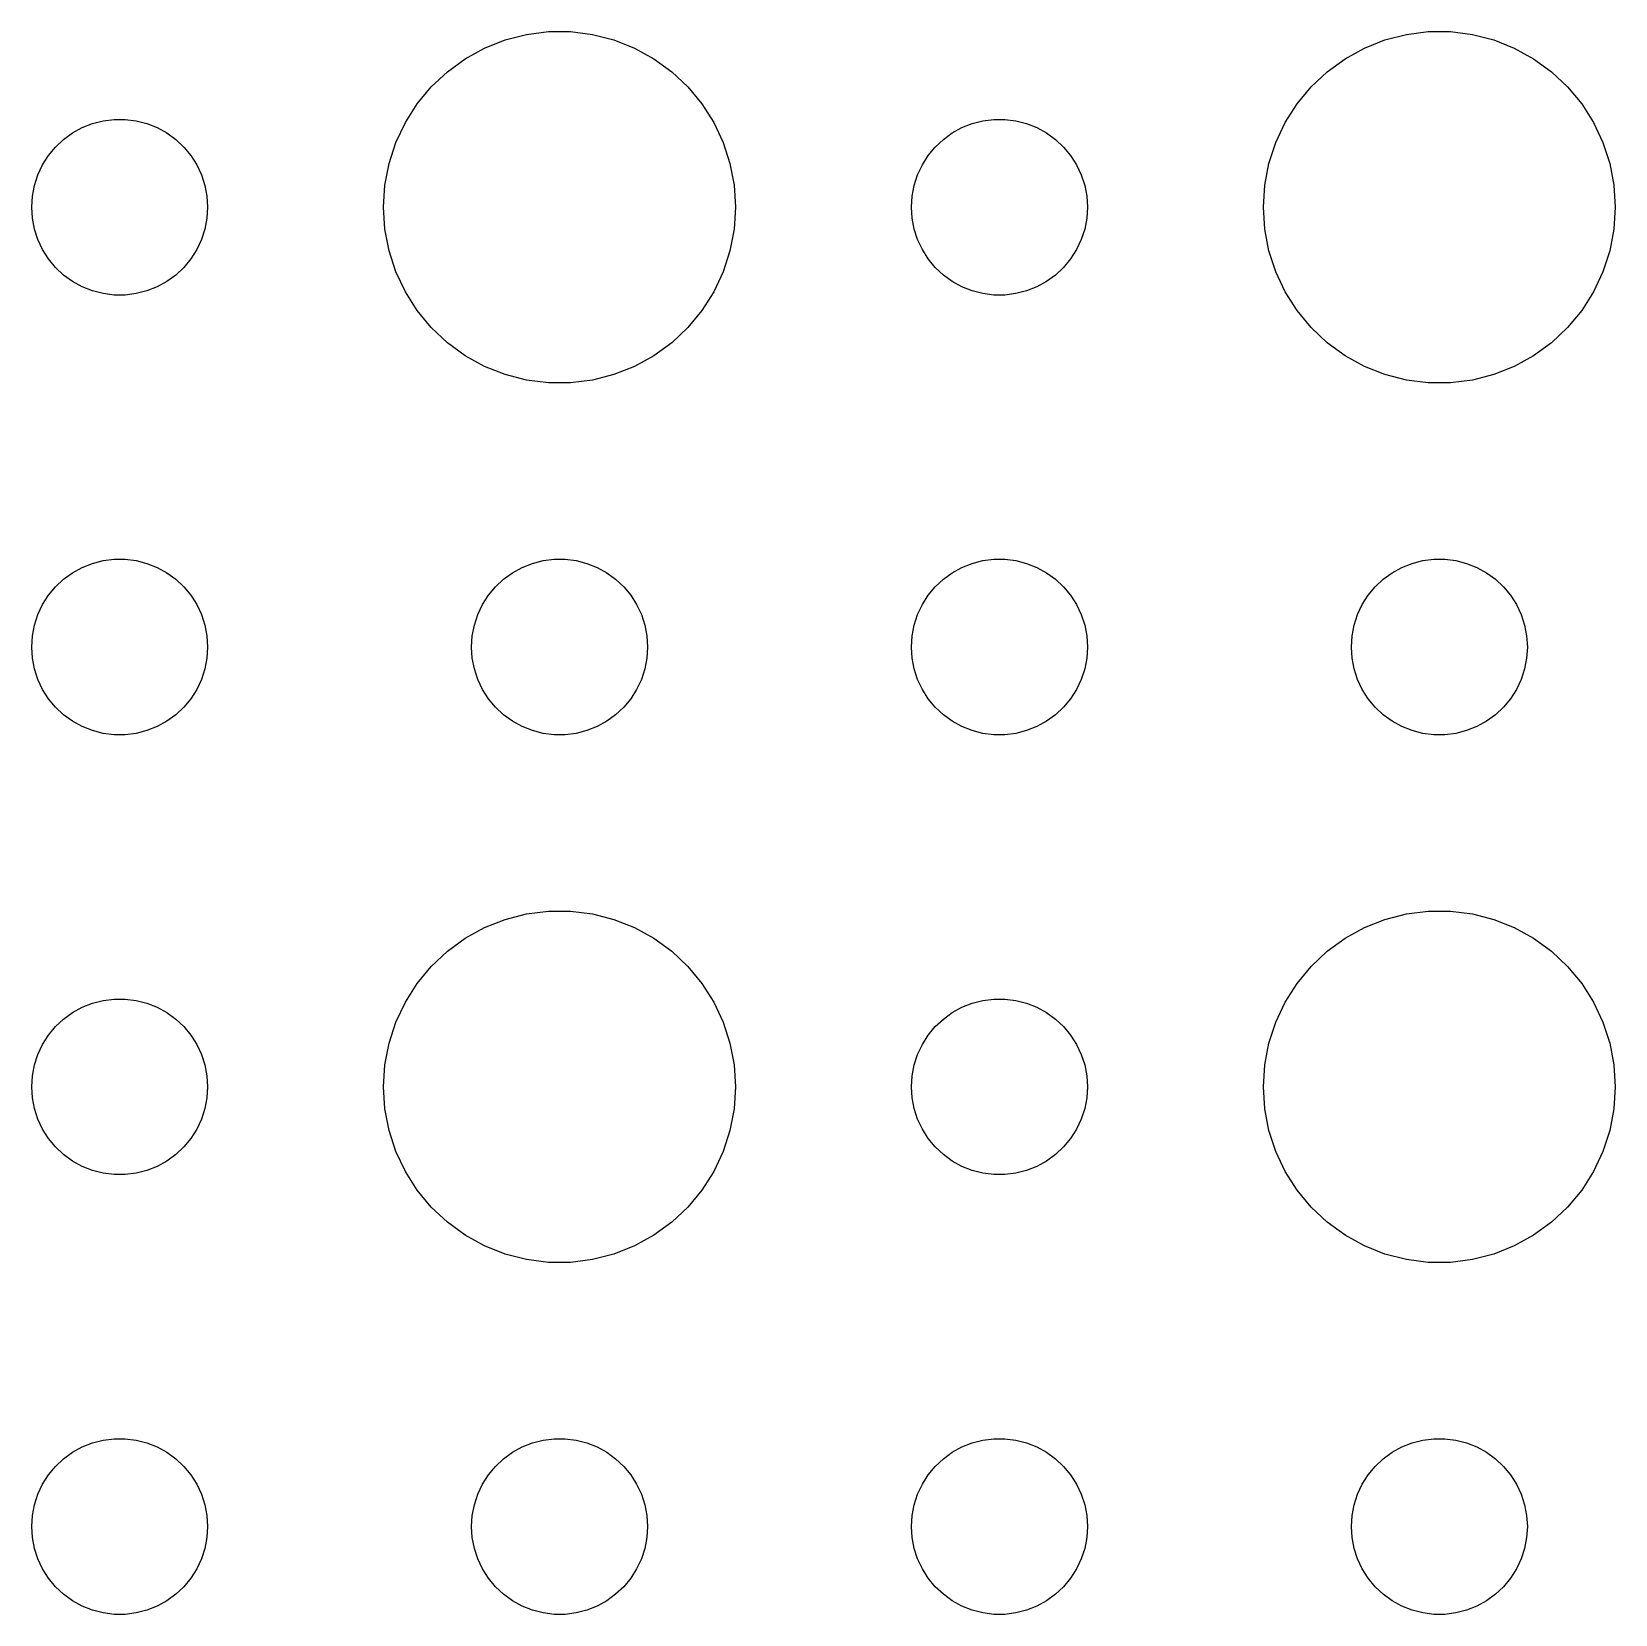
# Model space of a CAD drawing. Header units: metres. Extents: x -120 to 120, y -119 to 119.
# Drawn here: x 28.5 to 55.5, y 58.5 to 85.49 of the extents above; entities that cross this region are included whole.
import ezdxf

# ---------------------------------------------------------------- set-up
doc = ezdxf.new("R2010")
doc.units = ezdxf.units.M

msp = doc.modelspace()

# ---------------------------------------------------------------- linework, layer by layer
for p, q in [((36.2227, 85.2145), (36.5729, 85.3532)), ((36.5729, 85.3532), (36.9379, 85.4469)), ((36.9379, 85.4469), (37.3116, 85.4941)), ((37.3116, 85.4941), (37.6884, 85.4941)), ((37.6884, 85.4941), (38.0621, 85.4469)), ((38.0621, 85.4469), (38.427, 85.3532)), ((38.427, 85.3532), (38.7773, 85.2145)), ((51.2227, 85.2145), (51.5729, 85.3532)), ((51.5729, 85.3532), (51.9379, 85.4469)), ((51.9379, 85.4469), (52.3116, 85.4941)), ((52.3116, 85.4941), (52.6884, 85.4941)), ((52.6884, 85.4941), (53.0621, 85.4469)), ((53.0621, 85.4469), (53.427, 85.3532)), ((53.427, 85.3532), (53.7773, 85.2145)), ((35.8925, 85.033), (36.2227, 85.2145)), ((38.7773, 85.2145), (39.1075, 85.033)), ((50.8925, 85.033), (51.2227, 85.2145)), ((53.7773, 85.2145), (54.1075, 85.033)), ((35.3131, 84.5536), (35.5877, 84.8115)), ((35.5877, 84.8115), (35.8925, 85.033)), ((39.1075, 85.033), (39.4123, 84.8115)), ((39.4123, 84.8115), (39.6869, 84.5536)), ((50.3131, 84.5536), (50.5877, 84.8115)), ((50.5877, 84.8115), (50.8925, 85.033)), ((54.1075, 85.033), (54.4123, 84.8115)), ((54.4123, 84.8115), (54.6869, 84.5536)), ((35.0729, 84.2634), (35.3131, 84.5536)), ((39.6869, 84.5536), (39.927, 84.2634)), ((50.0729, 84.2634), (50.3131, 84.5536)), ((54.6869, 84.5536), (54.927, 84.2634)), ((34.8711, 83.9453), (35.0729, 84.2634)), ((39.927, 84.2634), (40.1289, 83.9453)), ((49.8711, 83.9453), (50.0729, 84.2634)), ((54.927, 84.2634), (55.1289, 83.9453)), ((29.5365, 83.9266), (29.7189, 83.9734)), ((29.7189, 83.9734), (29.9058, 83.997)), ((29.9058, 83.997), (30.0942, 83.997)), ((30.0942, 83.997), (30.2811, 83.9734)), ((30.2811, 83.9734), (30.4635, 83.9266)), ((44.5365, 83.9266), (44.7189, 83.9734)), ((44.7189, 83.9734), (44.9058, 83.997)), ((44.9058, 83.997), (45.0942, 83.997)), ((45.0942, 83.997), (45.2811, 83.9734)), ((45.2811, 83.9734), (45.4635, 83.9266)), ((29.0439, 83.6558), (29.1963, 83.7665)), ((29.1963, 83.7665), (29.3613, 83.8572)), ((29.3613, 83.8572), (29.5365, 83.9266)), ((30.4635, 83.9266), (30.6387, 83.8572)), ((30.6387, 83.8572), (30.8037, 83.7665)), ((30.8037, 83.7665), (30.9561, 83.6558)), ((34.7107, 83.6044), (34.8711, 83.9453)), ((40.1289, 83.9453), (40.2893, 83.6044)), ((44.0439, 83.6558), (44.1963, 83.7665)), ((44.1963, 83.7665), (44.3613, 83.8572)), ((44.3613, 83.8572), (44.5365, 83.9266)), ((45.4635, 83.9266), (45.6387, 83.8572)), ((45.6387, 83.8572), (45.8037, 83.7665)), ((45.8037, 83.7665), (45.9561, 83.6558)), ((49.7107, 83.6044), (49.8711, 83.9453)), ((55.1289, 83.9453), (55.2893, 83.6044)), ((28.7865, 83.3817), (28.9065, 83.5268)), ((28.9065, 83.5268), (29.0439, 83.6558)), ((30.9561, 83.6558), (31.0934, 83.5268)), ((31.0934, 83.5268), (31.2135, 83.3817)), ((34.5942, 83.2461), (34.7107, 83.6044)), ((40.2893, 83.6044), (40.4057, 83.2461)), ((43.7865, 83.3817), (43.9065, 83.5268)), ((43.9065, 83.5268), (44.0439, 83.6558)), ((45.9561, 83.6558), (46.0934, 83.5268)), ((46.0934, 83.5268), (46.2135, 83.3817)), ((49.5942, 83.2461), (49.7107, 83.6044)), ((55.2893, 83.6044), (55.4057, 83.2461)), ((28.6053, 83.0522), (28.6855, 83.2226)), ((28.6855, 83.2226), (28.7865, 83.3817)), ((31.2135, 83.3817), (31.3145, 83.2226)), ((31.3145, 83.2226), (31.3947, 83.0522)), ((34.5237, 82.876), (34.5942, 83.2461)), ((40.4057, 83.2461), (40.4763, 82.876)), ((43.6053, 83.0522), (43.6855, 83.2226)), ((43.6855, 83.2226), (43.7865, 83.3817)), ((46.2135, 83.3817), (46.3145, 83.2226)), ((46.3145, 83.2226), (46.3947, 83.0522)), ((49.5237, 82.876), (49.5942, 83.2461)), ((55.4057, 83.2461), (55.4763, 82.876)), ((28.5471, 82.873), (28.6053, 83.0522)), ((31.3947, 83.0522), (31.4529, 82.873)), ((43.5471, 82.873), (43.6053, 83.0522)), ((46.3947, 83.0522), (46.4529, 82.873)), ((28.5, 82.5), (28.5118, 82.688)), ((28.5118, 82.688), (28.5471, 82.873)), ((31.4529, 82.873), (31.4882, 82.688)), ((31.4882, 82.688), (31.5, 82.5)), ((34.5, 82.5), (34.5237, 82.876)), ((40.4763, 82.876), (40.5, 82.5)), ((43.5, 82.5), (43.5118, 82.688)), ((43.5118, 82.688), (43.5471, 82.873)), ((46.4529, 82.873), (46.4882, 82.688)), ((46.4882, 82.688), (46.5, 82.5)), ((49.5, 82.5), (49.5237, 82.876)), ((55.4763, 82.876), (55.5, 82.5)), ((28.5118, 82.312), (28.5, 82.5)), ((31.5, 82.5), (31.4882, 82.312)), ((34.5237, 82.124), (34.5, 82.5)), ((40.5, 82.5), (40.4763, 82.124)), ((43.5118, 82.312), (43.5, 82.5)), ((46.5, 82.5), (46.4882, 82.312)), ((49.5237, 82.124), (49.5, 82.5)), ((55.5, 82.5), (55.4763, 82.124)), ((28.5471, 82.127), (28.5118, 82.312)), ((28.6053, 81.9478), (28.5471, 82.127)), ((31.4529, 82.127), (31.3947, 81.9478)), ((31.4882, 82.312), (31.4529, 82.127)), ((34.5942, 81.7539), (34.5237, 82.124)), ((40.4763, 82.124), (40.4057, 81.7539)), ((43.5471, 82.127), (43.5118, 82.312)), ((43.6053, 81.9478), (43.5471, 82.127)), ((46.4529, 82.127), (46.3947, 81.9478)), ((46.4882, 82.312), (46.4529, 82.127)), ((49.5942, 81.7539), (49.5237, 82.124)), ((55.4763, 82.124), (55.4057, 81.7539)), ((28.6855, 81.7774), (28.6053, 81.9478)), ((31.3947, 81.9478), (31.3145, 81.7774)), ((43.6855, 81.7774), (43.6053, 81.9478)), ((46.3947, 81.9478), (46.3145, 81.7774)), ((28.7865, 81.6183), (28.6855, 81.7774)), ((28.9065, 81.4732), (28.7865, 81.6183)), ((31.2135, 81.6183), (31.0934, 81.4732)), ((31.3145, 81.7774), (31.2135, 81.6183)), ((34.7107, 81.3956), (34.5942, 81.7539)), ((40.4057, 81.7539), (40.2893, 81.3956)), ((43.7865, 81.6183), (43.6855, 81.7774)), ((43.9065, 81.4732), (43.7865, 81.6183)), ((46.2135, 81.6183), (46.0934, 81.4732)), ((46.3145, 81.7774), (46.2135, 81.6183)), ((49.7107, 81.3956), (49.5942, 81.7539)), ((55.4057, 81.7539), (55.2893, 81.3956)), ((29.0439, 81.3442), (28.9065, 81.4732)), ((29.1963, 81.2335), (29.0439, 81.3442)), ((30.9561, 81.3442), (30.8037, 81.2335)), ((31.0934, 81.4732), (30.9561, 81.3442)), ((34.8711, 81.0547), (34.7107, 81.3956)), ((40.2893, 81.3956), (40.1289, 81.0547)), ((44.0439, 81.3442), (43.9065, 81.4732)), ((44.1963, 81.2335), (44.0439, 81.3442)), ((45.9561, 81.3442), (45.8037, 81.2335)), ((46.0934, 81.4732), (45.9561, 81.3442)), ((49.8711, 81.0547), (49.7107, 81.3956)), ((55.2893, 81.3956), (55.1289, 81.0547)), ((29.3613, 81.1428), (29.1963, 81.2335)), ((29.5365, 81.0734), (29.3613, 81.1428)), ((29.7189, 81.0266), (29.5365, 81.0734)), ((29.9058, 81.003), (29.7189, 81.0266)), ((30.0942, 81.003), (29.9058, 81.003)), ((30.2811, 81.0266), (30.0942, 81.003)), ((30.4635, 81.0734), (30.2811, 81.0266)), ((30.6387, 81.1428), (30.4635, 81.0734)), ((30.8037, 81.2335), (30.6387, 81.1428)), ((35.0729, 80.7366), (34.8711, 81.0547)), ((40.1289, 81.0547), (39.927, 80.7366)), ((44.3613, 81.1428), (44.1963, 81.2335)), ((44.5365, 81.0734), (44.3613, 81.1428)), ((44.7189, 81.0266), (44.5365, 81.0734)), ((44.9058, 81.003), (44.7189, 81.0266)), ((45.0942, 81.003), (44.9058, 81.003)), ((45.2811, 81.0266), (45.0942, 81.003)), ((45.4635, 81.0734), (45.2811, 81.0266)), ((45.6387, 81.1428), (45.4635, 81.0734)), ((45.8037, 81.2335), (45.6387, 81.1428)), ((50.0729, 80.7366), (49.8711, 81.0547)), ((55.1289, 81.0547), (54.927, 80.7366)), ((35.3131, 80.4464), (35.0729, 80.7366)), ((39.927, 80.7366), (39.6869, 80.4464)), ((50.3131, 80.4464), (50.0729, 80.7366)), ((54.927, 80.7366), (54.6869, 80.4464)), ((35.5877, 80.1885), (35.3131, 80.4464)), ((39.6869, 80.4464), (39.4123, 80.1885)), ((50.5877, 80.1885), (50.3131, 80.4464)), ((54.6869, 80.4464), (54.4123, 80.1885)), ((35.8925, 79.967), (35.5877, 80.1885)), ((36.2227, 79.7855), (35.8925, 79.967)), ((39.1075, 79.967), (38.7773, 79.7855)), ((39.4123, 80.1885), (39.1075, 79.967)), ((50.8925, 79.967), (50.5877, 80.1885)), ((51.2227, 79.7855), (50.8925, 79.967)), ((54.1075, 79.967), (53.7773, 79.7855)), ((54.4123, 80.1885), (54.1075, 79.967)), ((36.5729, 79.6468), (36.2227, 79.7855)), ((38.7773, 79.7855), (38.427, 79.6468)), ((51.5729, 79.6468), (51.2227, 79.7855)), ((53.7773, 79.7855), (53.427, 79.6468)), ((36.9379, 79.5531), (36.5729, 79.6468)), ((37.3116, 79.5059), (36.9379, 79.5531)), ((37.6884, 79.5059), (37.3116, 79.5059)), ((38.0621, 79.5531), (37.6884, 79.5059)), ((38.427, 79.6468), (38.0621, 79.5531)), ((51.9379, 79.5531), (51.5729, 79.6468)), ((52.3116, 79.5059), (51.9379, 79.5531)), ((52.6884, 79.5059), (52.3116, 79.5059)), ((53.0621, 79.5531), (52.6884, 79.5059)), ((53.427, 79.6468), (53.0621, 79.5531)), ((29.3613, 76.3572), (29.5365, 76.4266)), ((29.5365, 76.4266), (29.7189, 76.4734)), ((29.7189, 76.4734), (29.9058, 76.497)), ((29.9058, 76.497), (30.0942, 76.497)), ((30.0942, 76.497), (30.2811, 76.4734)), ((30.2811, 76.4734), (30.4635, 76.4266)), ((30.4635, 76.4266), (30.6387, 76.3572)), ((36.8613, 76.3572), (37.0365, 76.4266)), ((37.0365, 76.4266), (37.2189, 76.4734)), ((37.2189, 76.4734), (37.4058, 76.497)), ((37.4058, 76.497), (37.5942, 76.497)), ((37.5942, 76.497), (37.7811, 76.4734)), ((37.7811, 76.4734), (37.9635, 76.4266)), ((37.9635, 76.4266), (38.1387, 76.3572)), ((44.3613, 76.3572), (44.5365, 76.4266)), ((44.5365, 76.4266), (44.7189, 76.4734)), ((44.7189, 76.4734), (44.9058, 76.497)), ((44.9058, 76.497), (45.0942, 76.497)), ((45.0942, 76.497), (45.2811, 76.4734)), ((45.2811, 76.4734), (45.4635, 76.4266)), ((45.4635, 76.4266), (45.6387, 76.3572)), ((51.8613, 76.3572), (52.0365, 76.4266)), ((52.0365, 76.4266), (52.2189, 76.4734)), ((52.2189, 76.4734), (52.4058, 76.497)), ((52.4058, 76.497), (52.5942, 76.497)), ((52.5942, 76.497), (52.7811, 76.4734)), ((52.7811, 76.4734), (52.9635, 76.4266)), ((52.9635, 76.4266), (53.1387, 76.3572)), ((28.9065, 76.0268), (29.0439, 76.1558)), ((29.0439, 76.1558), (29.1963, 76.2665)), ((29.1963, 76.2665), (29.3613, 76.3572)), ((30.6387, 76.3572), (30.8037, 76.2665)), ((30.8037, 76.2665), (30.9561, 76.1558)), ((30.9561, 76.1558), (31.0934, 76.0268)), ((36.4065, 76.0268), (36.5439, 76.1558)), ((36.5439, 76.1558), (36.6963, 76.2665)), ((36.6963, 76.2665), (36.8613, 76.3572)), ((38.1387, 76.3572), (38.3037, 76.2665)), ((38.3037, 76.2665), (38.4561, 76.1558)), ((38.4561, 76.1558), (38.5934, 76.0268)), ((43.9065, 76.0268), (44.0439, 76.1558)), ((44.0439, 76.1558), (44.1963, 76.2665)), ((44.1963, 76.2665), (44.3613, 76.3572)), ((45.6387, 76.3572), (45.8037, 76.2665)), ((45.8037, 76.2665), (45.9561, 76.1558)), ((45.9561, 76.1558), (46.0934, 76.0268)), ((51.4065, 76.0268), (51.5439, 76.1558)), ((51.5439, 76.1558), (51.6963, 76.2665)), ((51.6963, 76.2665), (51.8613, 76.3572)), ((53.1387, 76.3572), (53.3037, 76.2665)), ((53.3037, 76.2665), (53.4561, 76.1558)), ((53.4561, 76.1558), (53.5934, 76.0268)), ((28.6855, 75.7226), (28.7865, 75.8817)), ((28.7865, 75.8817), (28.9065, 76.0268)), ((31.0934, 76.0268), (31.2135, 75.8817)), ((31.2135, 75.8817), (31.3145, 75.7226)), ((36.1855, 75.7226), (36.2865, 75.8817)), ((36.2865, 75.8817), (36.4065, 76.0268)), ((38.5934, 76.0268), (38.7135, 75.8817)), ((38.7135, 75.8817), (38.8145, 75.7226)), ((43.6855, 75.7226), (43.7865, 75.8817)), ((43.7865, 75.8817), (43.9065, 76.0268)), ((46.0934, 76.0268), (46.2135, 75.8817)), ((46.2135, 75.8817), (46.3145, 75.7226)), ((51.1855, 75.7226), (51.2865, 75.8817)), ((51.2865, 75.8817), (51.4065, 76.0268)), ((53.5934, 76.0268), (53.7135, 75.8817)), ((53.7135, 75.8817), (53.8145, 75.7226)), ((28.6053, 75.5522), (28.6855, 75.7226)), ((31.3145, 75.7226), (31.3947, 75.5522)), ((36.1053, 75.5522), (36.1855, 75.7226)), ((38.8145, 75.7226), (38.8947, 75.5522)), ((43.6053, 75.5522), (43.6855, 75.7226)), ((46.3145, 75.7226), (46.3947, 75.5522)), ((51.1053, 75.5522), (51.1855, 75.7226)), ((53.8145, 75.7226), (53.8947, 75.5522)), ((28.5118, 75.188), (28.5471, 75.373)), ((28.5471, 75.373), (28.6053, 75.5522)), ((31.3947, 75.5522), (31.4529, 75.373)), ((31.4529, 75.373), (31.4882, 75.188)), ((36.0118, 75.188), (36.0471, 75.373)), ((36.0471, 75.373), (36.1053, 75.5522)), ((38.8947, 75.5522), (38.9529, 75.373)), ((38.9529, 75.373), (38.9882, 75.188)), ((43.5118, 75.188), (43.5471, 75.373)), ((43.5471, 75.373), (43.6053, 75.5522)), ((46.3947, 75.5522), (46.4529, 75.373)), ((46.4529, 75.373), (46.4882, 75.188)), ((51.0118, 75.188), (51.0471, 75.373)), ((51.0471, 75.373), (51.1053, 75.5522)), ((53.8947, 75.5522), (53.9529, 75.373)), ((53.9529, 75.373), (53.9882, 75.188)), ((28.5, 75), (28.5118, 75.188)), ((31.4882, 75.188), (31.5, 75)), ((36, 75), (36.0118, 75.188)), ((38.9882, 75.188), (39, 75)), ((43.5, 75), (43.5118, 75.188)), ((46.4882, 75.188), (46.5, 75)), ((51, 75), (51.0118, 75.188)), ((53.9882, 75.188), (54, 75)), ((28.5118, 74.812), (28.5, 75)), ((28.5471, 74.627), (28.5118, 74.812)), ((31.4882, 74.812), (31.4529, 74.627)), ((31.5, 75), (31.4882, 74.812)), ((36.0118, 74.812), (36, 75)), ((36.0471, 74.627), (36.0118, 74.812)), ((38.9882, 74.812), (38.9529, 74.627)), ((39, 75), (38.9882, 74.812)), ((43.5118, 74.812), (43.5, 75)), ((43.5471, 74.627), (43.5118, 74.812)), ((46.4882, 74.812), (46.4529, 74.627)), ((46.5, 75), (46.4882, 74.812)), ((51.0118, 74.812), (51, 75)), ((51.0471, 74.627), (51.0118, 74.812)), ((53.9882, 74.812), (53.9529, 74.627)), ((54, 75), (53.9882, 74.812)), ((28.6053, 74.4478), (28.5471, 74.627)), ((31.4529, 74.627), (31.3947, 74.4478)), ((36.1053, 74.4478), (36.0471, 74.627)), ((38.9529, 74.627), (38.8947, 74.4478)), ((43.6053, 74.4478), (43.5471, 74.627)), ((46.4529, 74.627), (46.3947, 74.4478)), ((51.1053, 74.4478), (51.0471, 74.627)), ((53.9529, 74.627), (53.8947, 74.4478)), ((28.6855, 74.2774), (28.6053, 74.4478)), ((28.7865, 74.1183), (28.6855, 74.2774)), ((31.3145, 74.2774), (31.2135, 74.1183)), ((31.3947, 74.4478), (31.3145, 74.2774)), ((36.1855, 74.2774), (36.1053, 74.4478)), ((36.2865, 74.1183), (36.1855, 74.2774)), ((38.8145, 74.2774), (38.7135, 74.1183)), ((38.8947, 74.4478), (38.8145, 74.2774)), ((43.6855, 74.2774), (43.6053, 74.4478)), ((43.7865, 74.1183), (43.6855, 74.2774)), ((46.3145, 74.2774), (46.2135, 74.1183)), ((46.3947, 74.4478), (46.3145, 74.2774)), ((51.1855, 74.2774), (51.1053, 74.4478)), ((51.2865, 74.1183), (51.1855, 74.2774)), ((53.8145, 74.2774), (53.7135, 74.1183)), ((53.8947, 74.4478), (53.8145, 74.2774)), ((28.9065, 73.9732), (28.7865, 74.1183)), ((31.2135, 74.1183), (31.0934, 73.9732)), ((36.4065, 73.9732), (36.2865, 74.1183)), ((38.7135, 74.1183), (38.5934, 73.9732)), ((43.9065, 73.9732), (43.7865, 74.1183)), ((46.2135, 74.1183), (46.0934, 73.9732)), ((51.4065, 73.9732), (51.2865, 74.1183)), ((53.7135, 74.1183), (53.5934, 73.9732)), ((29.0439, 73.8442), (28.9065, 73.9732)), ((29.1963, 73.7335), (29.0439, 73.8442)), ((29.3613, 73.6428), (29.1963, 73.7335)), ((30.8037, 73.7335), (30.6387, 73.6428)), ((30.9561, 73.8442), (30.8037, 73.7335)), ((31.0934, 73.9732), (30.9561, 73.8442)), ((36.5439, 73.8442), (36.4065, 73.9732)), ((36.6963, 73.7335), (36.5439, 73.8442)), ((36.8613, 73.6428), (36.6963, 73.7335)), ((38.3037, 73.7335), (38.1387, 73.6428)), ((38.4561, 73.8442), (38.3037, 73.7335)), ((38.5934, 73.9732), (38.4561, 73.8442)), ((44.0439, 73.8442), (43.9065, 73.9732)), ((44.1963, 73.7335), (44.0439, 73.8442)), ((44.3613, 73.6428), (44.1963, 73.7335)), ((45.8037, 73.7335), (45.6387, 73.6428)), ((45.9561, 73.8442), (45.8037, 73.7335)), ((46.0934, 73.9732), (45.9561, 73.8442)), ((51.5439, 73.8442), (51.4065, 73.9732)), ((51.6963, 73.7335), (51.5439, 73.8442)), ((51.8613, 73.6428), (51.6963, 73.7335)), ((53.3037, 73.7335), (53.1387, 73.6428)), ((53.4561, 73.8442), (53.3037, 73.7335)), ((53.5934, 73.9732), (53.4561, 73.8442)), ((29.5365, 73.5734), (29.3613, 73.6428)), ((29.7189, 73.5266), (29.5365, 73.5734)), ((29.9058, 73.503), (29.7189, 73.5266)), ((30.0942, 73.503), (29.9058, 73.503)), ((30.2811, 73.5266), (30.0942, 73.503)), ((30.4635, 73.5734), (30.2811, 73.5266)), ((30.6387, 73.6428), (30.4635, 73.5734)), ((37.0365, 73.5734), (36.8613, 73.6428)), ((37.2189, 73.5266), (37.0365, 73.5734)), ((37.4058, 73.503), (37.2189, 73.5266)), ((37.5942, 73.503), (37.4058, 73.503)), ((37.7811, 73.5266), (37.5942, 73.503)), ((37.9635, 73.5734), (37.7811, 73.5266)), ((38.1387, 73.6428), (37.9635, 73.5734)), ((44.5365, 73.5734), (44.3613, 73.6428)), ((44.7189, 73.5266), (44.5365, 73.5734)), ((44.9058, 73.503), (44.7189, 73.5266)), ((45.0942, 73.503), (44.9058, 73.503)), ((45.2811, 73.5266), (45.0942, 73.503)), ((45.4635, 73.5734), (45.2811, 73.5266)), ((45.6387, 73.6428), (45.4635, 73.5734)), ((52.0365, 73.5734), (51.8613, 73.6428)), ((52.2189, 73.5266), (52.0365, 73.5734)), ((52.4058, 73.503), (52.2189, 73.5266)), ((52.5942, 73.503), (52.4058, 73.503)), ((52.7811, 73.5266), (52.5942, 73.503)), ((52.9635, 73.5734), (52.7811, 73.5266)), ((53.1387, 73.6428), (52.9635, 73.5734)), ((36.9379, 70.4469), (37.3116, 70.4941)), ((37.3116, 70.4941), (37.6884, 70.4941)), ((37.6884, 70.4941), (38.0621, 70.4469)), ((51.9379, 70.4469), (52.3116, 70.4941)), ((52.3116, 70.4941), (52.6884, 70.4941)), ((52.6884, 70.4941), (53.0621, 70.4469)), ((35.8925, 70.033), (36.2227, 70.2145)), ((36.2227, 70.2145), (36.5729, 70.3532)), ((36.5729, 70.3532), (36.9379, 70.4469)), ((38.0621, 70.4469), (38.427, 70.3532)), ((38.427, 70.3532), (38.7773, 70.2145)), ((38.7773, 70.2145), (39.1075, 70.033)), ((50.8925, 70.033), (51.2227, 70.2145)), ((51.2227, 70.2145), (51.5729, 70.3532)), ((51.5729, 70.3532), (51.9379, 70.4469)), ((53.0621, 70.4469), (53.427, 70.3532)), ((53.427, 70.3532), (53.7773, 70.2145)), ((53.7773, 70.2145), (54.1075, 70.033)), ((35.5877, 69.8115), (35.8925, 70.033)), ((39.1075, 70.033), (39.4123, 69.8115)), ((50.5877, 69.8115), (50.8925, 70.033)), ((54.1075, 70.033), (54.4123, 69.8115)), ((35.3131, 69.5536), (35.5877, 69.8115)), ((39.4123, 69.8115), (39.6869, 69.5536)), ((50.3131, 69.5536), (50.5877, 69.8115)), ((54.4123, 69.8115), (54.6869, 69.5536)), ((35.0729, 69.2634), (35.3131, 69.5536)), ((39.6869, 69.5536), (39.927, 69.2634)), ((50.0729, 69.2634), (50.3131, 69.5536)), ((54.6869, 69.5536), (54.927, 69.2634)), ((34.8711, 68.9453), (35.0729, 69.2634)), ((39.927, 69.2634), (40.1289, 68.9453)), ((49.8711, 68.9453), (50.0729, 69.2634)), ((54.927, 69.2634), (55.1289, 68.9453)), ((29.1963, 68.7665), (29.3613, 68.8572)), ((29.3613, 68.8572), (29.5365, 68.9266)), ((29.5365, 68.9266), (29.7189, 68.9734)), ((29.7189, 68.9734), (29.9058, 68.997)), ((29.9058, 68.997), (30.0942, 68.997)), ((30.0942, 68.997), (30.2811, 68.9734)), ((30.2811, 68.9734), (30.4635, 68.9266)), ((30.4635, 68.9266), (30.6387, 68.8572)), ((30.6387, 68.8572), (30.8037, 68.7665)), ((34.7107, 68.6044), (34.8711, 68.9453)), ((40.1289, 68.9453), (40.2893, 68.6044)), ((44.1963, 68.7665), (44.3613, 68.8572)), ((44.3613, 68.8572), (44.5365, 68.9266)), ((44.5365, 68.9266), (44.7189, 68.9734)), ((44.7189, 68.9734), (44.9058, 68.997)), ((44.9058, 68.997), (45.0942, 68.997)), ((45.0942, 68.997), (45.2811, 68.9734)), ((45.2811, 68.9734), (45.4635, 68.9266)), ((45.4635, 68.9266), (45.6387, 68.8572)), ((45.6387, 68.8572), (45.8037, 68.7665)), ((49.7107, 68.6044), (49.8711, 68.9453)), ((55.1289, 68.9453), (55.2893, 68.6044)), ((28.9065, 68.5268), (29.0439, 68.6558)), ((29.0439, 68.6558), (29.1963, 68.7665)), ((30.8037, 68.7665), (30.9561, 68.6558)), ((30.9561, 68.6558), (31.0934, 68.5268)), ((34.5942, 68.2461), (34.7107, 68.6044)), ((40.2893, 68.6044), (40.4057, 68.2461)), ((43.9065, 68.5268), (44.0439, 68.6558)), ((44.0439, 68.6558), (44.1963, 68.7665)), ((45.8037, 68.7665), (45.9561, 68.6558)), ((45.9561, 68.6558), (46.0934, 68.5268)), ((49.5942, 68.2461), (49.7107, 68.6044)), ((55.2893, 68.6044), (55.4057, 68.2461)), ((28.6855, 68.2226), (28.7865, 68.3817)), ((28.7865, 68.3817), (28.9065, 68.5268)), ((31.0934, 68.5268), (31.2135, 68.3817)), ((31.2135, 68.3817), (31.3145, 68.2226)), ((43.6855, 68.2226), (43.7865, 68.3817)), ((43.7865, 68.3817), (43.9065, 68.5268)), ((46.0934, 68.5268), (46.2135, 68.3817)), ((46.2135, 68.3817), (46.3145, 68.2226)), ((28.5471, 67.873), (28.6053, 68.0522)), ((28.6053, 68.0522), (28.6855, 68.2226)), ((31.3145, 68.2226), (31.3947, 68.0522)), ((31.3947, 68.0522), (31.4529, 67.873)), ((34.5237, 67.876), (34.5942, 68.2461)), ((40.4057, 68.2461), (40.4763, 67.876)), ((43.5471, 67.873), (43.6053, 68.0522)), ((43.6053, 68.0522), (43.6855, 68.2226)), ((46.3145, 68.2226), (46.3947, 68.0522)), ((46.3947, 68.0522), (46.4529, 67.873)), ((49.5237, 67.876), (49.5942, 68.2461)), ((55.4057, 68.2461), (55.4763, 67.876)), ((28.5118, 67.688), (28.5471, 67.873)), ((31.4529, 67.873), (31.4882, 67.688)), ((34.5, 67.5), (34.5237, 67.876)), ((40.4763, 67.876), (40.5, 67.5)), ((43.5118, 67.688), (43.5471, 67.873)), ((46.4529, 67.873), (46.4882, 67.688)), ((49.5, 67.5), (49.5237, 67.876)), ((55.4763, 67.876), (55.5, 67.5)), ((28.5, 67.5), (28.5118, 67.688)), ((31.4882, 67.688), (31.5, 67.5)), ((43.5, 67.5), (43.5118, 67.688)), ((46.4882, 67.688), (46.5, 67.5)), ((28.5118, 67.312), (28.5, 67.5)), ((28.5471, 67.127), (28.5118, 67.312)), ((31.4882, 67.312), (31.4529, 67.127)), ((31.5, 67.5), (31.4882, 67.312)), ((34.5237, 67.124), (34.5, 67.5)), ((40.5, 67.5), (40.4763, 67.124)), ((43.5118, 67.312), (43.5, 67.5)), ((43.5471, 67.127), (43.5118, 67.312)), ((46.4882, 67.312), (46.4529, 67.127)), ((46.5, 67.5), (46.4882, 67.312)), ((49.5237, 67.124), (49.5, 67.5)), ((55.5, 67.5), (55.4763, 67.124)), ((28.6053, 66.9478), (28.5471, 67.127)), ((31.4529, 67.127), (31.3947, 66.9478)), ((34.5942, 66.7539), (34.5237, 67.124)), ((40.4763, 67.124), (40.4057, 66.7539)), ((43.6053, 66.9478), (43.5471, 67.127)), ((46.4529, 67.127), (46.3947, 66.9478)), ((49.5942, 66.7539), (49.5237, 67.124)), ((55.4763, 67.124), (55.4057, 66.7539)), ((28.6855, 66.7774), (28.6053, 66.9478)), ((28.7865, 66.6183), (28.6855, 66.7774)), ((31.3145, 66.7774), (31.2135, 66.6183)), ((31.3947, 66.9478), (31.3145, 66.7774)), ((34.7107, 66.3956), (34.5942, 66.7539)), ((40.4057, 66.7539), (40.2893, 66.3956)), ((43.6855, 66.7774), (43.6053, 66.9478)), ((43.7865, 66.6183), (43.6855, 66.7774)), ((46.3145, 66.7774), (46.2135, 66.6183)), ((46.3947, 66.9478), (46.3145, 66.7774)), ((49.7107, 66.3956), (49.5942, 66.7539)), ((55.4057, 66.7539), (55.2893, 66.3956)), ((28.9065, 66.4732), (28.7865, 66.6183)), ((29.0439, 66.3442), (28.9065, 66.4732)), ((31.0934, 66.4732), (30.9561, 66.3442)), ((31.2135, 66.6183), (31.0934, 66.4732)), ((43.9065, 66.4732), (43.7865, 66.6183)), ((44.0439, 66.3442), (43.9065, 66.4732)), ((46.0934, 66.4732), (45.9561, 66.3442)), ((46.2135, 66.6183), (46.0934, 66.4732)), ((29.1963, 66.2335), (29.0439, 66.3442)), ((29.3613, 66.1428), (29.1963, 66.2335)), ((30.8037, 66.2335), (30.6387, 66.1428)), ((30.9561, 66.3442), (30.8037, 66.2335)), ((34.8711, 66.0547), (34.7107, 66.3956)), ((40.2893, 66.3956), (40.1289, 66.0547)), ((44.1963, 66.2335), (44.0439, 66.3442)), ((44.3613, 66.1428), (44.1963, 66.2335)), ((45.8037, 66.2335), (45.6387, 66.1428)), ((45.9561, 66.3442), (45.8037, 66.2335)), ((49.8711, 66.0547), (49.7107, 66.3956)), ((55.2893, 66.3956), (55.1289, 66.0547)), ((29.5365, 66.0734), (29.3613, 66.1428)), ((29.7189, 66.0266), (29.5365, 66.0734)), ((29.9058, 66.003), (29.7189, 66.0266)), ((30.0942, 66.003), (29.9058, 66.003)), ((30.2811, 66.0266), (30.0942, 66.003)), ((30.4635, 66.0734), (30.2811, 66.0266)), ((30.6387, 66.1428), (30.4635, 66.0734)), ((35.0729, 65.7366), (34.8711, 66.0547)), ((40.1289, 66.0547), (39.927, 65.7366)), ((44.5365, 66.0734), (44.3613, 66.1428)), ((44.7189, 66.0266), (44.5365, 66.0734)), ((44.9058, 66.003), (44.7189, 66.0266)), ((45.0942, 66.003), (44.9058, 66.003)), ((45.2811, 66.0266), (45.0942, 66.003)), ((45.4635, 66.0734), (45.2811, 66.0266)), ((45.6387, 66.1428), (45.4635, 66.0734)), ((50.0729, 65.7366), (49.8711, 66.0547)), ((55.1289, 66.0547), (54.927, 65.7366)), ((35.3131, 65.4464), (35.0729, 65.7366)), ((39.927, 65.7366), (39.6869, 65.4464)), ((50.3131, 65.4464), (50.0729, 65.7366)), ((54.927, 65.7366), (54.6869, 65.4464)), ((35.5877, 65.1885), (35.3131, 65.4464)), ((39.6869, 65.4464), (39.4123, 65.1885)), ((50.5877, 65.1885), (50.3131, 65.4464)), ((54.6869, 65.4464), (54.4123, 65.1885)), ((35.8925, 64.967), (35.5877, 65.1885)), ((39.4123, 65.1885), (39.1075, 64.967)), ((50.8925, 64.967), (50.5877, 65.1885)), ((54.4123, 65.1885), (54.1075, 64.967)), ((36.2227, 64.7855), (35.8925, 64.967)), ((39.1075, 64.967), (38.7773, 64.7855)), ((51.2227, 64.7855), (50.8925, 64.967)), ((54.1075, 64.967), (53.7773, 64.7855)), ((36.5729, 64.6468), (36.2227, 64.7855)), ((36.9379, 64.5531), (36.5729, 64.6468)), ((37.3116, 64.5059), (36.9379, 64.5531)), ((38.0621, 64.5531), (37.6884, 64.5059)), ((38.427, 64.6468), (38.0621, 64.5531)), ((38.7773, 64.7855), (38.427, 64.6468)), ((51.5729, 64.6468), (51.2227, 64.7855)), ((51.9379, 64.5531), (51.5729, 64.6468)), ((52.3116, 64.5059), (51.9379, 64.5531)), ((53.0621, 64.5531), (52.6884, 64.5059)), ((53.427, 64.6468), (53.0621, 64.5531)), ((53.7773, 64.7855), (53.427, 64.6468)), ((37.6884, 64.5059), (37.3116, 64.5059)), ((52.6884, 64.5059), (52.3116, 64.5059)), ((29.1963, 61.2665), (29.3613, 61.3572)), ((29.3613, 61.3572), (29.5365, 61.4266)), ((29.5365, 61.4266), (29.7189, 61.4734)), ((29.7189, 61.4734), (29.9058, 61.497)), ((29.9058, 61.497), (30.0942, 61.497)), ((30.0942, 61.497), (30.2811, 61.4734)), ((30.2811, 61.4734), (30.4635, 61.4266)), ((30.4635, 61.4266), (30.6387, 61.3572)), ((30.6387, 61.3572), (30.8037, 61.2665)), ((36.6963, 61.2665), (36.8613, 61.3572)), ((36.8613, 61.3572), (37.0365, 61.4266)), ((37.0365, 61.4266), (37.2189, 61.4734)), ((37.2189, 61.4734), (37.4058, 61.497)), ((37.4058, 61.497), (37.5942, 61.497)), ((37.5942, 61.497), (37.7811, 61.4734)), ((37.7811, 61.4734), (37.9635, 61.4266)), ((37.9635, 61.4266), (38.1387, 61.3572)), ((38.1387, 61.3572), (38.3037, 61.2665)), ((44.1963, 61.2665), (44.3613, 61.3572)), ((44.3613, 61.3572), (44.5365, 61.4266)), ((44.5365, 61.4266), (44.7189, 61.4734)), ((44.7189, 61.4734), (44.9058, 61.497)), ((44.9058, 61.497), (45.0942, 61.497)), ((45.0942, 61.497), (45.2811, 61.4734)), ((45.2811, 61.4734), (45.4635, 61.4266)), ((45.4635, 61.4266), (45.6387, 61.3572)), ((45.6387, 61.3572), (45.8037, 61.2665)), ((51.6963, 61.2665), (51.8613, 61.3572)), ((51.8613, 61.3572), (52.0365, 61.4266)), ((52.0365, 61.4266), (52.2189, 61.4734)), ((52.2189, 61.4734), (52.4058, 61.497)), ((52.4058, 61.497), (52.5942, 61.497)), ((52.5942, 61.497), (52.7811, 61.4734)), ((52.7811, 61.4734), (52.9635, 61.4266)), ((52.9635, 61.4266), (53.1387, 61.3572)), ((53.1387, 61.3572), (53.3037, 61.2665)), ((28.7865, 60.8817), (28.9065, 61.0268)), ((28.9065, 61.0268), (29.0439, 61.1558)), ((29.0439, 61.1558), (29.1963, 61.2665)), ((30.8037, 61.2665), (30.9561, 61.1558)), ((30.9561, 61.1558), (31.0934, 61.0268)), ((31.0934, 61.0268), (31.2135, 60.8817)), ((36.2865, 60.8817), (36.4065, 61.0268)), ((36.4065, 61.0268), (36.5439, 61.1558)), ((36.5439, 61.1558), (36.6963, 61.2665)), ((38.3037, 61.2665), (38.4561, 61.1558)), ((38.4561, 61.1558), (38.5934, 61.0268)), ((38.5934, 61.0268), (38.7135, 60.8817)), ((43.7865, 60.8817), (43.9065, 61.0268)), ((43.9065, 61.0268), (44.0439, 61.1558)), ((44.0439, 61.1558), (44.1963, 61.2665)), ((45.8037, 61.2665), (45.9561, 61.1558)), ((45.9561, 61.1558), (46.0934, 61.0268)), ((46.0934, 61.0268), (46.2135, 60.8817)), ((51.2865, 60.8817), (51.4065, 61.0268)), ((51.4065, 61.0268), (51.5439, 61.1558)), ((51.5439, 61.1558), (51.6963, 61.2665)), ((53.3037, 61.2665), (53.4561, 61.1558)), ((53.4561, 61.1558), (53.5934, 61.0268)), ((53.5934, 61.0268), (53.7135, 60.8817)), ((28.6855, 60.7226), (28.7865, 60.8817)), ((31.2135, 60.8817), (31.3145, 60.7226)), ((36.1855, 60.7226), (36.2865, 60.8817)), ((38.7135, 60.8817), (38.8145, 60.7226)), ((43.6855, 60.7226), (43.7865, 60.8817)), ((46.2135, 60.8817), (46.3145, 60.7226)), ((51.1855, 60.7226), (51.2865, 60.8817)), ((53.7135, 60.8817), (53.8145, 60.7226)), ((28.5471, 60.373), (28.6053, 60.5522)), ((28.6053, 60.5522), (28.6855, 60.7226)), ((31.3145, 60.7226), (31.3947, 60.5522)), ((31.3947, 60.5522), (31.4529, 60.373)), ((36.0471, 60.373), (36.1053, 60.5522)), ((36.1053, 60.5522), (36.1855, 60.7226)), ((38.8145, 60.7226), (38.8947, 60.5522)), ((38.8947, 60.5522), (38.9529, 60.373)), ((43.5471, 60.373), (43.6053, 60.5522)), ((43.6053, 60.5522), (43.6855, 60.7226)), ((46.3145, 60.7226), (46.3947, 60.5522)), ((46.3947, 60.5522), (46.4529, 60.373)), ((51.0471, 60.373), (51.1053, 60.5522)), ((51.1053, 60.5522), (51.1855, 60.7226)), ((53.8145, 60.7226), (53.8947, 60.5522)), ((53.8947, 60.5522), (53.9529, 60.373)), ((28.5118, 60.188), (28.5471, 60.373)), ((31.4529, 60.373), (31.4882, 60.188)), ((36.0118, 60.188), (36.0471, 60.373)), ((38.9529, 60.373), (38.9882, 60.188)), ((43.5118, 60.188), (43.5471, 60.373)), ((46.4529, 60.373), (46.4882, 60.188)), ((51.0118, 60.188), (51.0471, 60.373)), ((53.9529, 60.373), (53.9882, 60.188)), ((28.5, 60), (28.5118, 60.188)), ((28.5118, 59.812), (28.5, 60)), ((31.4882, 60.188), (31.5, 60)), ((31.5, 60), (31.4882, 59.812)), ((36, 60), (36.0118, 60.188)), ((36.0118, 59.812), (36, 60)), ((38.9882, 60.188), (39, 60)), ((39, 60), (38.9882, 59.812)), ((43.5, 60), (43.5118, 60.188)), ((43.5118, 59.812), (43.5, 60)), ((46.4882, 60.188), (46.5, 60)), ((46.5, 60), (46.4882, 59.812)), ((51, 60), (51.0118, 60.188)), ((51.0118, 59.812), (51, 60)), ((53.9882, 60.188), (54, 60)), ((54, 60), (53.9882, 59.812)), ((28.5471, 59.627), (28.5118, 59.812)), ((31.4882, 59.812), (31.4529, 59.627)), ((36.0471, 59.627), (36.0118, 59.812)), ((38.9882, 59.812), (38.9529, 59.627)), ((43.5471, 59.627), (43.5118, 59.812)), ((46.4882, 59.812), (46.4529, 59.627)), ((51.0471, 59.627), (51.0118, 59.812)), ((53.9882, 59.812), (53.9529, 59.627)), ((28.6053, 59.4478), (28.5471, 59.627)), ((28.6855, 59.2774), (28.6053, 59.4478)), ((31.3947, 59.4478), (31.3145, 59.2774)), ((31.4529, 59.627), (31.3947, 59.4478)), ((36.1053, 59.4478), (36.0471, 59.627)), ((36.1855, 59.2774), (36.1053, 59.4478)), ((38.8947, 59.4478), (38.8145, 59.2774)), ((38.9529, 59.627), (38.8947, 59.4478)), ((43.6053, 59.4478), (43.5471, 59.627)), ((43.6855, 59.2774), (43.6053, 59.4478)), ((46.3947, 59.4478), (46.3145, 59.2774)), ((46.4529, 59.627), (46.3947, 59.4478)), ((51.1053, 59.4478), (51.0471, 59.627)), ((51.1855, 59.2774), (51.1053, 59.4478)), ((53.8947, 59.4478), (53.8145, 59.2774)), ((53.9529, 59.627), (53.8947, 59.4478)), ((28.7865, 59.1183), (28.6855, 59.2774)), ((31.3145, 59.2774), (31.2135, 59.1183)), ((36.2865, 59.1183), (36.1855, 59.2774)), ((38.8145, 59.2774), (38.7135, 59.1183)), ((43.7865, 59.1183), (43.6855, 59.2774)), ((46.3145, 59.2774), (46.2135, 59.1183)), ((51.2865, 59.1183), (51.1855, 59.2774)), ((53.8145, 59.2774), (53.7135, 59.1183)), ((28.9065, 58.9732), (28.7865, 59.1183)), ((29.0439, 58.8442), (28.9065, 58.9732)), ((31.0934, 58.9732), (30.9561, 58.8442)), ((31.2135, 59.1183), (31.0934, 58.9732)), ((36.4065, 58.9732), (36.2865, 59.1183)), ((36.5439, 58.8442), (36.4065, 58.9732)), ((38.5934, 58.9732), (38.4561, 58.8442)), ((38.7135, 59.1183), (38.5934, 58.9732)), ((43.9065, 58.9732), (43.7865, 59.1183)), ((44.0439, 58.8442), (43.9065, 58.9732)), ((46.0934, 58.9732), (45.9561, 58.8442)), ((46.2135, 59.1183), (46.0934, 58.9732)), ((51.4065, 58.9732), (51.2865, 59.1183)), ((51.5439, 58.8442), (51.4065, 58.9732)), ((53.5934, 58.9732), (53.4561, 58.8442)), ((53.7135, 59.1183), (53.5934, 58.9732)), ((29.1963, 58.7335), (29.0439, 58.8442)), ((29.3613, 58.6428), (29.1963, 58.7335)), ((29.5365, 58.5734), (29.3613, 58.6428)), ((30.6387, 58.6428), (30.4635, 58.5734)), ((30.8037, 58.7335), (30.6387, 58.6428)), ((30.9561, 58.8442), (30.8037, 58.7335)), ((36.6963, 58.7335), (36.5439, 58.8442)), ((36.8613, 58.6428), (36.6963, 58.7335)), ((37.0365, 58.5734), (36.8613, 58.6428)), ((38.1387, 58.6428), (37.9635, 58.5734)), ((38.3037, 58.7335), (38.1387, 58.6428)), ((38.4561, 58.8442), (38.3037, 58.7335)), ((44.1963, 58.7335), (44.0439, 58.8442)), ((44.3613, 58.6428), (44.1963, 58.7335)), ((44.5365, 58.5734), (44.3613, 58.6428)), ((45.6387, 58.6428), (45.4635, 58.5734)), ((45.8037, 58.7335), (45.6387, 58.6428)), ((45.9561, 58.8442), (45.8037, 58.7335)), ((51.6963, 58.7335), (51.5439, 58.8442)), ((51.8613, 58.6428), (51.6963, 58.7335)), ((52.0365, 58.5734), (51.8613, 58.6428)), ((53.1387, 58.6428), (52.9635, 58.5734)), ((53.3037, 58.7335), (53.1387, 58.6428)), ((53.4561, 58.8442), (53.3037, 58.7335)), ((29.7189, 58.5266), (29.5365, 58.5734)), ((29.9058, 58.503), (29.7189, 58.5266)), ((30.0942, 58.503), (29.9058, 58.503)), ((30.2811, 58.5266), (30.0942, 58.503)), ((30.4635, 58.5734), (30.2811, 58.5266)), ((37.2189, 58.5266), (37.0365, 58.5734)), ((37.4058, 58.503), (37.2189, 58.5266)), ((37.5942, 58.503), (37.4058, 58.503)), ((37.7811, 58.5266), (37.5942, 58.503)), ((37.9635, 58.5734), (37.7811, 58.5266)), ((44.7189, 58.5266), (44.5365, 58.5734)), ((44.9058, 58.503), (44.7189, 58.5266)), ((45.0942, 58.503), (44.9058, 58.503)), ((45.2811, 58.5266), (45.0942, 58.503)), ((45.4635, 58.5734), (45.2811, 58.5266)), ((52.2189, 58.5266), (52.0365, 58.5734)), ((52.4058, 58.503), (52.2189, 58.5266)), ((52.5942, 58.503), (52.4058, 58.503)), ((52.7811, 58.5266), (52.5942, 58.503)), ((52.9635, 58.5734), (52.7811, 58.5266))]:
    msp.add_line(p, q)

doc.saveas('drawing.dxf')
